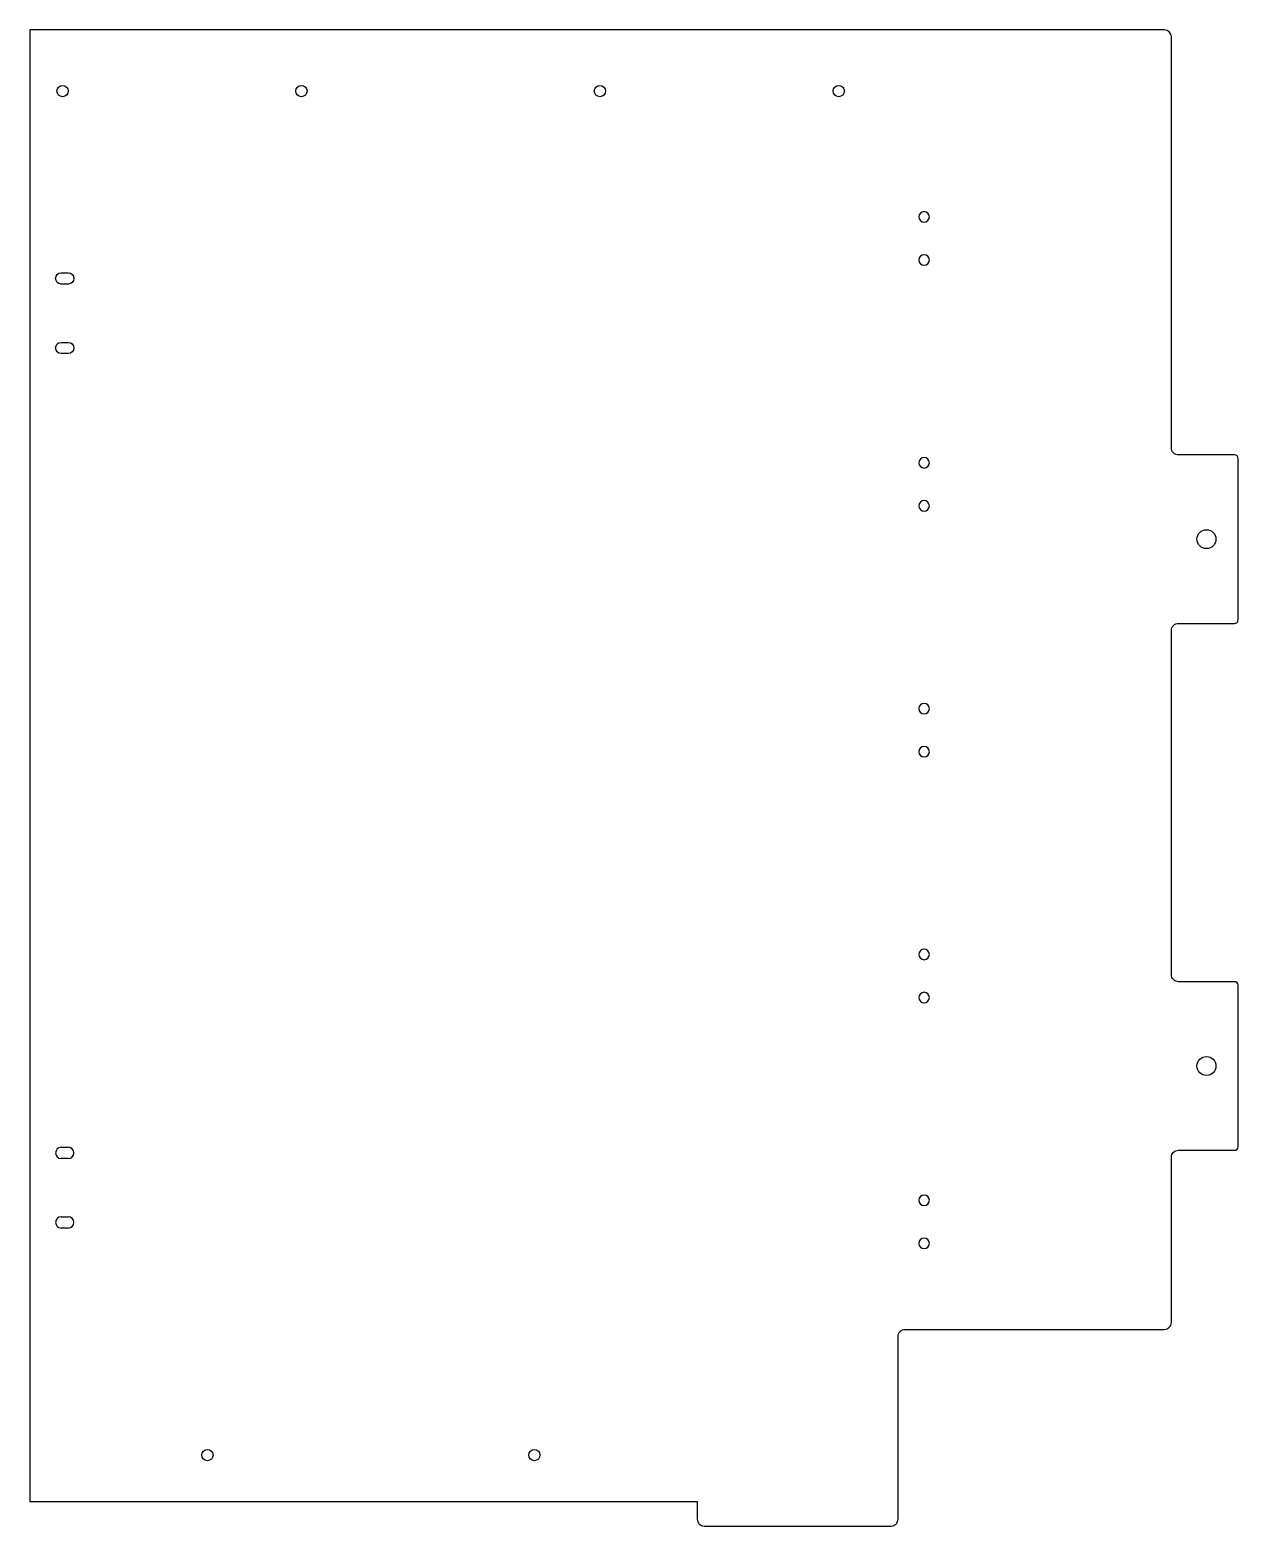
# Model space of a CAD drawing. Header units: millimetres. Extents: x -817 to -473, y -160 to 266.
import ezdxf

# ---------------------------------------------------------------- set-up
doc = ezdxf.new("R2010")
doc.units = ezdxf.units.MM
doc.layers.get('0').update_dxf_attribs({"linetype": 'CONTINUOUS'})

msp = doc.modelspace()

# ---------------------------------------------------------------- linework, layer by layer
for p, q in [((-807.98, -51.7), (-805.98, -51.7, 0)), ((-805.98, -54.9), (-807.98, -54.9)), ((-807.98, -71.5), (-805.98, -71.5, 0)), ((-805.98, -74.7), (-807.98, -74.7))]:
    msp.add_line(p, q)
for points in [[(-493.88, -103.54, 0.414214), (-491.88, -101.54), (-491.88, -54.54, -0.414214), (-489.88, -52.54), (-473.88, -52.54, 0.414214), (-472.88, -51.54), (-472.88, -5.54, 0.414214), (-473.88, -4.54), (-489.88, -4.54, -0.414214), (-491.88, -2.54), (-491.88, 95.46, -0.414214), (-489.88, 97.46), (-473.88, 97.46, 0.414214), (-472.88, 98.46), (-472.88, 144.46, 0.414214), (-473.88, 145.46), (-489.88, 145.46, -0.414214), (-491.88, 147.46), (-491.88, 264.46, 0.414214), (-493.88, 266.46), (-816.88, 266.46), (-816.88, -152.54), (-626.88, -152.54), (-626.88, -157.54, 0.414214), (-624.88, -159.54), (-571.68, -159.54, 0.414214), (-569.68, -157.54), (-569.68, -105.54, -0.414214), (-567.68, -103.54)], [(-805.98, 194.1), (-807.98, 194.1, -1), (-807.98, 197.3), (-805.98, 197.3, -1)], [(-805.98, 174.3), (-807.98, 174.3, -1), (-807.98, 177.5), (-805.98, 177.5, -1)]]:
    msp.add_lwpolyline(points, format="xyb", close=True)
for centre, radius in [((-807.58, 249.05), 1.6), ((-739.58, 249.05), 1.6), ((-654.58, 249.05), 1.6), ((-586.58, 249.05), 1.6), ((-481.88, 121.46), 2.7), ((-481.88, -28.54), 2.7), ((-766.34, -139.34), 1.6), ((-673.25, -139.34), 1.6)]:
    msp.add_circle(centre, radius)
at = {"extrusion": (4.18647e-15, 0, -1)}
for centre in [(562.28, 213.21), (562.28, 200.95), (562.28, 143.21), (562.28, 130.95), (562.28, 73.21), (562.28, 60.95), (562.28, 3.21), (562.28, -9.05), (562.28, -66.79), (562.28, -79.05)]:
    msp.add_circle(centre, 1.5, dxfattribs=at)
for centre, start, end in [((-807.98, -53.3), 90, 270), ((-805.98, -53.3), -90, 90), ((-807.98, -73.1), 90, 270), ((-805.98, -73.1), -90, 90)]:
    msp.add_arc(centre, 1.6, start, end)

doc.saveas('drawing.dxf')
